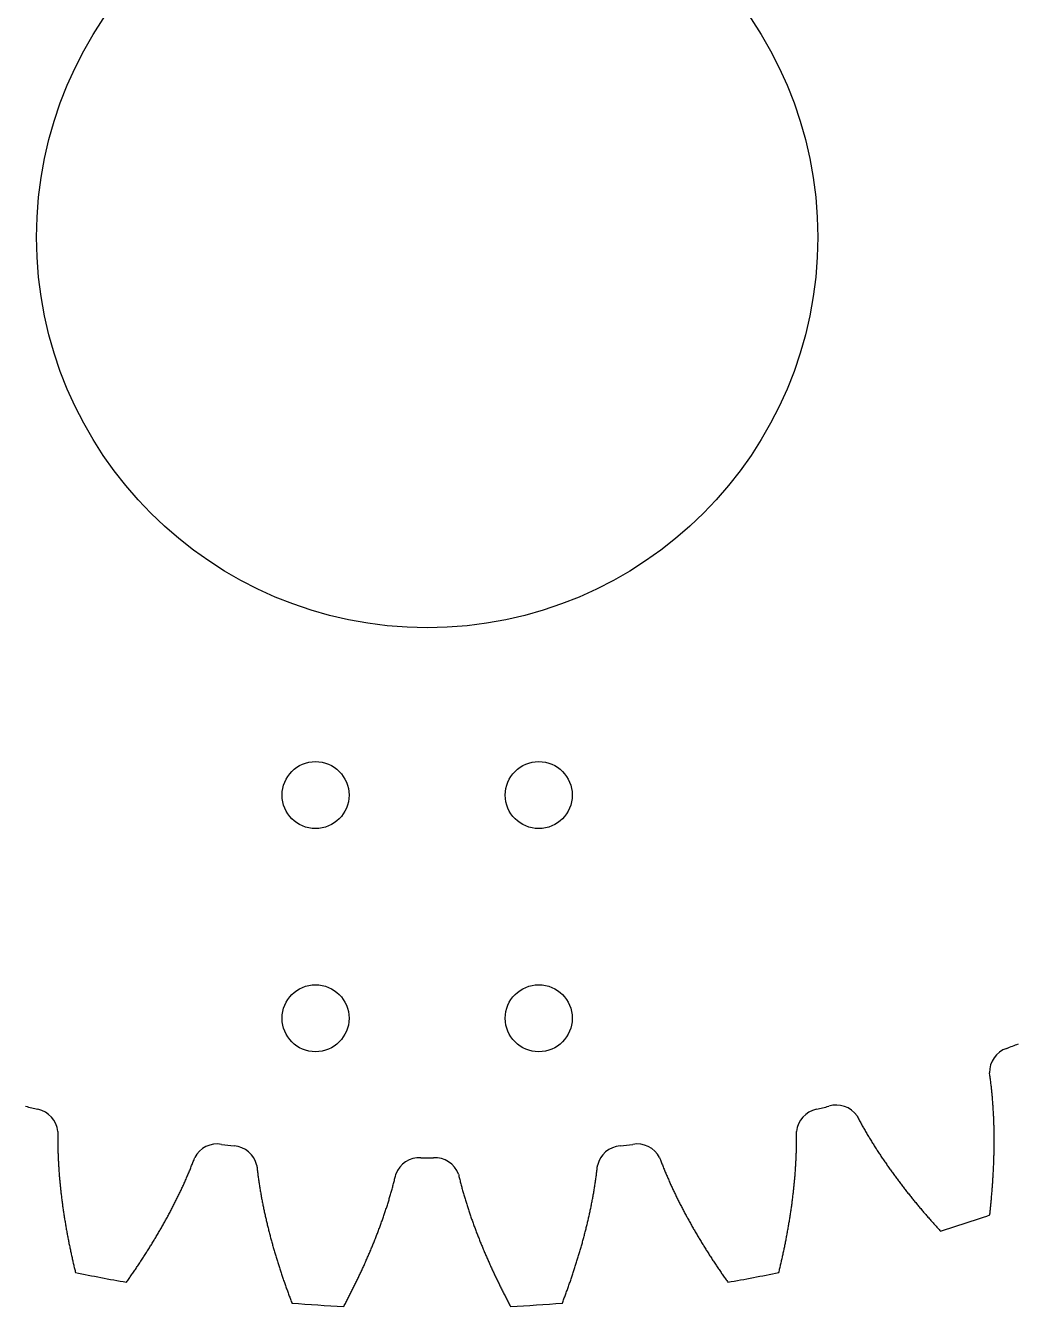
# Model space of a CAD drawing. Extents: x 72 to 228, y 22 to 178.
# Drawn here: x 132 to 176.5, y 22.1 to 79.5 of the extents above; entities that cross this region are included whole.
import ezdxf

# ---------------------------------------------------------------- set-up
doc = ezdxf.new("R2010")
doc.units = 0
doc.layers.get('0').update_dxf_attribs({"linetype": 'continuous'})

# ---------------------------------------------------------------- blocks, each defined once
blk = doc.blocks.new('CUT088')
at = {"color": 0}
for points in [[(175.207, 26.185), (175.212, 26.235), (175.218, 26.285), (175.223, 26.334), (175.229, 26.384), (175.234, 26.434), (175.239, 26.483), (175.245, 26.533), (175.25, 26.583), (175.255, 26.633), (175.26, 26.682), (175.265, 26.732), (175.27, 26.782), (175.274, 26.832), (175.279, 26.881), (175.284, 26.931), (175.288, 26.981), (175.292, 27.031), (175.297, 27.081), (175.301, 27.131), (175.305, 27.18), (175.309, 27.23), (175.313, 27.28), (175.317, 27.33), (175.321, 27.38), (175.325, 27.43), (175.329, 27.479), (175.332, 27.529), (175.336, 27.579), (175.339, 27.629), (175.343, 27.679), (175.346, 27.729), (175.349, 27.779), (175.352, 27.829), (175.355, 27.879), (175.358, 27.928), (175.361, 27.978), (175.364, 28.028), (175.367, 28.078), (175.369, 28.128), (175.372, 28.178), (175.374, 28.228), (175.376, 28.278), (175.379, 28.328), (175.381, 28.378), (175.383, 28.428), (175.385, 28.478), (175.387, 28.528), (175.389, 28.578), (175.39, 28.628), (175.392, 28.678), (175.393, 28.728), (175.395, 28.778), (175.396, 28.828), (175.398, 28.878), (175.399, 28.928), (175.4, 28.978), (175.401, 29.028), (175.402, 29.078), (175.403, 29.128), (175.403, 29.178), (175.404, 29.228), (175.404, 29.278), (175.405, 29.328), (175.405, 29.378), (175.405, 29.428), (175.405, 29.478), (175.405, 29.528), (175.405, 29.578), (175.405, 29.628), (175.405, 29.678), (175.405, 29.728), (175.404, 29.778), (175.404, 29.828), (175.403, 29.877), (175.402, 29.927), (175.401, 29.977), (175.4, 30.027), (175.399, 30.077), (175.398, 30.127), (175.397, 30.177), (175.395, 30.227), (175.394, 30.277), (175.392, 30.327), (175.391, 30.377), (175.389, 30.427), (175.387, 30.477), (175.385, 30.527), (175.383, 30.577), (175.38, 30.627), (175.378, 30.677), (175.375, 30.727), (175.373, 30.777), (175.37, 30.827), (175.367, 30.877), (175.364, 30.927), (175.361, 30.977), (175.358, 31.026), (175.355, 31.076), (175.351, 31.126), (175.348, 31.176), (175.344, 31.226), (175.34, 31.276), (175.336, 31.326), (175.332, 31.376), (175.328, 31.425), (175.324, 31.475), (175.319, 31.525), (175.315, 31.575), (175.31, 31.625), (175.305, 31.674), (175.3, 31.724), (175.295, 31.774), (175.29, 31.824), (175.285, 31.873), (175.279, 31.923), (175.273, 31.973), (175.268, 32.022), (175.262, 32.072), (175.256, 32.122), (175.249, 32.171), (175.243, 32.221), (175.236, 32.27), (175.23, 32.32), (175.223, 32.369), (175.216, 32.419), (175.209, 32.468), (175.201, 32.518), (175.196, 32.553)], [(169.261, 30.624), (169.284, 30.58), (169.307, 30.535), (169.33, 30.491), (169.354, 30.447), (169.377, 30.403), (169.401, 30.359), (169.425, 30.315), (169.449, 30.271), (169.473, 30.227), (169.497, 30.184), (169.522, 30.14), (169.546, 30.096), (169.571, 30.053), (169.596, 30.009), (169.621, 29.966), (169.646, 29.923), (169.671, 29.88), (169.696, 29.836), (169.721, 29.793), (169.747, 29.75), (169.772, 29.707), (169.798, 29.665), (169.824, 29.622), (169.85, 29.579), (169.876, 29.536), (169.902, 29.494), (169.928, 29.451), (169.955, 29.409), (169.981, 29.366), (170.008, 29.324), (170.035, 29.282), (170.061, 29.239), (170.088, 29.197), (170.115, 29.155), (170.142, 29.113), (170.169, 29.071), (170.197, 29.029), (170.224, 28.987), (170.251, 28.946), (170.279, 28.904), (170.307, 28.862), (170.334, 28.821), (170.362, 28.779), (170.39, 28.738), (170.418, 28.696), (170.446, 28.655), (170.474, 28.613), (170.503, 28.572), (170.531, 28.531), (170.56, 28.49), (170.588, 28.449), (170.617, 28.408), (170.645, 28.367), (170.674, 28.326), (170.703, 28.285), (170.732, 28.244), (170.761, 28.204), (170.79, 28.163), (170.819, 28.123), (170.849, 28.082), (170.878, 28.042), (170.907, 28.001), (170.937, 27.961), (170.967, 27.92), (170.996, 27.88), (171.026, 27.84), (171.056, 27.8), (171.086, 27.76), (171.116, 27.72), (171.146, 27.68), (171.176, 27.64), (171.206, 27.6), (171.236, 27.56), (171.267, 27.521), (171.297, 27.481), (171.328, 27.441), (171.358, 27.402), (171.389, 27.362), (171.42, 27.323), (171.45, 27.283), (171.481, 27.244), (171.512, 27.205), (171.543, 27.166), (171.574, 27.126), (171.605, 27.087), (171.637, 27.048), (171.668, 27.009), (171.699, 26.97), (171.731, 26.931), (171.762, 26.892), (171.794, 26.854), (171.825, 26.815), (171.857, 26.776), (171.889, 26.738), (171.92, 26.699), (171.952, 26.66), (171.984, 26.622), (172.016, 26.584), (172.048, 26.545), (172.08, 26.507), (172.113, 26.469), (172.145, 26.43), (172.177, 26.392), (172.21, 26.354), (172.242, 26.316), (172.274, 26.278), (172.307, 26.24), (172.34, 26.202), (172.372, 26.164), (172.405, 26.127), (172.438, 26.089), (172.471, 26.051), (172.504, 26.014), (172.537, 25.976), (172.57, 25.939), (172.603, 25.901), (172.636, 25.864), (172.669, 25.826), (172.703, 25.789), (172.736, 25.752), (172.769, 25.715), (172.803, 25.677), (172.836, 25.64), (172.87, 25.603), (172.903, 25.566), (172.937, 25.529), (172.971, 25.492), (172.995, 25.467)], [(133.456, 29.926), (133.455, 29.877), (133.454, 29.827), (133.453, 29.777), (133.452, 29.727), (133.452, 29.677), (133.451, 29.627), (133.451, 29.577), (133.451, 29.527), (133.451, 29.477), (133.451, 29.427), (133.452, 29.377), (133.452, 29.327), (133.453, 29.277), (133.454, 29.227), (133.455, 29.177), (133.456, 29.127), (133.457, 29.077), (133.458, 29.027), (133.46, 28.977), (133.461, 28.927), (133.463, 28.877), (133.465, 28.827), (133.467, 28.777), (133.469, 28.727), (133.471, 28.677), (133.474, 28.627), (133.476, 28.577), (133.479, 28.527), (133.482, 28.477), (133.485, 28.427), (133.488, 28.377), (133.491, 28.327), (133.494, 28.278), (133.497, 28.228), (133.501, 28.178), (133.504, 28.128), (133.508, 28.078), (133.512, 28.028), (133.516, 27.978), (133.52, 27.928), (133.524, 27.879), (133.528, 27.829), (133.533, 27.779), (133.537, 27.729), (133.542, 27.679), (133.546, 27.63), (133.551, 27.58), (133.556, 27.53), (133.561, 27.48), (133.566, 27.431), (133.571, 27.381), (133.577, 27.331), (133.582, 27.281), (133.588, 27.232), (133.593, 27.182), (133.599, 27.132), (133.605, 27.083), (133.611, 27.033), (133.617, 26.984), (133.623, 26.934), (133.629, 26.884), (133.636, 26.835), (133.642, 26.785), (133.649, 26.736), (133.655, 26.686), (133.662, 26.636), (133.669, 26.587), (133.676, 26.537), (133.683, 26.488), (133.69, 26.438), (133.697, 26.389), (133.704, 26.339), (133.711, 26.29), (133.719, 26.241), (133.726, 26.191), (133.734, 26.142), (133.742, 26.092), (133.75, 26.043), (133.758, 25.994), (133.766, 25.944), (133.774, 25.895), (133.782, 25.845), (133.79, 25.796), (133.798, 25.747), (133.807, 25.698), (133.815, 25.648), (133.824, 25.599), (133.833, 25.55), (133.841, 25.501), (133.85, 25.451), (133.859, 25.402), (133.868, 25.353), (133.877, 25.304), (133.887, 25.255), (133.896, 25.206), (133.905, 25.156), (133.915, 25.107), (133.924, 25.058), (133.934, 25.009), (133.944, 24.96), (133.953, 24.911), (133.963, 24.862), (133.973, 24.813), (133.983, 24.764), (133.993, 24.715), (134.004, 24.666), (134.014, 24.617), (134.024, 24.568), (134.035, 24.519), (134.045, 24.471), (134.056, 24.422), (134.066, 24.373), (134.077, 24.324), (134.088, 24.275), (134.099, 24.226), (134.11, 24.178), (134.121, 24.129), (134.132, 24.08), (134.143, 24.031), (134.154, 23.983), (134.166, 23.934), (134.177, 23.885), (134.189, 23.837), (134.2, 23.788), (134.212, 23.739), (134.223, 23.691), (134.235, 23.642), (134.244, 23.608)], [(165.756, 23.608), (165.768, 23.657), (165.78, 23.705), (165.792, 23.754), (165.803, 23.802), (165.815, 23.851), (165.826, 23.9), (165.838, 23.948), (165.849, 23.997), (165.86, 24.046), (165.872, 24.095), (165.883, 24.143), (165.894, 24.192), (165.905, 24.241), (165.915, 24.29), (165.926, 24.339), (165.937, 24.387), (165.948, 24.436), (165.958, 24.485), (165.969, 24.534), (165.979, 24.583), (165.989, 24.632), (166, 24.681), (166.01, 24.73), (166.02, 24.779), (166.03, 24.828), (166.04, 24.877), (166.05, 24.926), (166.059, 24.975), (166.069, 25.024), (166.079, 25.073), (166.088, 25.122), (166.097, 25.171), (166.107, 25.22), (166.116, 25.269), (166.125, 25.319), (166.134, 25.368), (166.143, 25.417), (166.152, 25.466), (166.161, 25.515), (166.17, 25.565), (166.179, 25.614), (166.187, 25.663), (166.196, 25.712), (166.204, 25.762), (166.212, 25.811), (166.221, 25.86), (166.229, 25.91), (166.237, 25.959), (166.245, 26.008), (166.253, 26.058), (166.26, 26.107), (166.268, 26.156), (166.276, 26.206), (166.283, 26.255), (166.291, 26.305), (166.298, 26.354), (166.305, 26.404), (166.312, 26.453), (166.32, 26.503), (166.326, 26.552), (166.333, 26.602), (166.34, 26.651), (166.347, 26.701), (166.353, 26.75), (166.36, 26.8), (166.366, 26.849), (166.373, 26.899), (166.379, 26.949), (166.385, 26.998), (166.391, 27.048), (166.397, 27.098), (166.403, 27.147), (166.408, 27.197), (166.414, 27.247), (166.419, 27.296), (166.425, 27.346), (166.43, 27.396), (166.435, 27.445), (166.44, 27.495), (166.445, 27.545), (166.45, 27.595), (166.455, 27.644), (166.46, 27.694), (166.464, 27.744), (166.469, 27.794), (166.473, 27.844), (166.477, 27.893), (166.481, 27.943), (166.485, 27.993), (166.489, 28.043), (166.493, 28.093), (166.497, 28.143), (166.5, 28.193), (166.504, 28.242), (166.507, 28.292), (166.51, 28.342), (166.513, 28.392), (166.516, 28.442), (166.519, 28.492), (166.522, 28.542), (166.524, 28.592), (166.527, 28.642), (166.529, 28.692), (166.532, 28.742), (166.534, 28.792), (166.536, 28.842), (166.537, 28.892), (166.539, 28.942), (166.541, 28.992), (166.542, 29.042), (166.544, 29.091), (166.545, 29.141), (166.546, 29.191), (166.547, 29.241), (166.547, 29.291), (166.548, 29.341), (166.548, 29.391), (166.549, 29.441), (166.549, 29.491), (166.549, 29.541), (166.549, 29.591), (166.549, 29.641), (166.548, 29.691), (166.548, 29.741), (166.547, 29.791), (166.546, 29.841), (166.545, 29.891), (166.544, 29.926)], [(165.756, 23.608), (165.768, 23.657), (165.78, 23.705), (165.792, 23.754), (165.803, 23.802), (165.815, 23.851), (165.826, 23.9), (165.838, 23.948), (165.849, 23.997), (165.86, 24.046), (165.872, 24.095), (165.883, 24.143), (165.894, 24.192), (165.905, 24.241), (165.915, 24.29), (165.926, 24.339), (165.937, 24.387), (165.948, 24.436), (165.958, 24.485), (165.969, 24.534), (165.979, 24.583), (165.989, 24.632), (166, 24.681), (166.01, 24.73), (166.02, 24.779), (166.03, 24.828), (166.04, 24.877), (166.05, 24.926), (166.059, 24.975), (166.069, 25.024), (166.079, 25.073), (166.088, 25.122), (166.097, 25.171), (166.107, 25.22), (166.116, 25.269), (166.125, 25.319), (166.134, 25.368), (166.143, 25.417), (166.152, 25.466), (166.161, 25.515), (166.17, 25.565), (166.179, 25.614), (166.187, 25.663), (166.196, 25.712), (166.204, 25.762), (166.212, 25.811), (166.221, 25.86), (166.229, 25.91), (166.237, 25.959), (166.245, 26.008), (166.253, 26.058), (166.26, 26.107), (166.268, 26.156), (166.276, 26.206), (166.283, 26.255), (166.291, 26.305), (166.298, 26.354), (166.305, 26.404), (166.312, 26.453), (166.32, 26.503), (166.326, 26.552), (166.333, 26.602), (166.34, 26.651), (166.347, 26.701), (166.353, 26.75), (166.36, 26.8), (166.366, 26.849), (166.373, 26.899), (166.379, 26.949), (166.385, 26.998), (166.391, 27.048), (166.397, 27.098), (166.403, 27.147), (166.408, 27.197), (166.414, 27.247), (166.419, 27.296), (166.425, 27.346), (166.43, 27.396), (166.435, 27.445), (166.44, 27.495), (166.445, 27.545), (166.45, 27.595), (166.455, 27.644), (166.46, 27.694), (166.464, 27.744), (166.469, 27.794), (166.473, 27.844), (166.477, 27.893), (166.481, 27.943), (166.485, 27.993), (166.489, 28.043), (166.493, 28.093), (166.497, 28.143), (166.5, 28.193), (166.504, 28.242), (166.507, 28.292), (166.51, 28.342), (166.513, 28.392), (166.516, 28.442), (166.519, 28.492), (166.522, 28.542), (166.524, 28.592), (166.527, 28.642), (166.529, 28.692), (166.532, 28.742), (166.534, 28.792), (166.536, 28.842), (166.537, 28.892), (166.539, 28.942), (166.541, 28.992), (166.542, 29.042), (166.544, 29.091), (166.545, 29.141), (166.546, 29.191), (166.547, 29.241), (166.547, 29.291), (166.548, 29.341), (166.548, 29.391), (166.549, 29.441), (166.549, 29.491), (166.549, 29.541), (166.549, 29.591), (166.549, 29.641), (166.548, 29.691), (166.548, 29.741), (166.547, 29.791), (166.546, 29.841), (166.545, 29.891), (166.544, 29.926)], [(136.528, 23.172), (136.557, 23.213), (136.586, 23.254), (136.615, 23.295), (136.643, 23.336), (136.672, 23.377), (136.701, 23.418), (136.729, 23.459), (136.758, 23.5), (136.786, 23.541), (136.814, 23.582), (136.843, 23.624), (136.871, 23.665), (136.899, 23.706), (136.927, 23.748), (136.955, 23.789), (136.983, 23.83), (137.011, 23.872), (137.039, 23.913), (137.066, 23.955), (137.094, 23.997), (137.122, 24.038), (137.149, 24.08), (137.177, 24.122), (137.204, 24.164), (137.231, 24.206), (137.259, 24.248), (137.286, 24.29), (137.313, 24.332), (137.34, 24.374), (137.367, 24.416), (137.394, 24.458), (137.421, 24.5), (137.447, 24.542), (137.474, 24.584), (137.501, 24.627), (137.527, 24.669), (137.554, 24.712), (137.58, 24.754), (137.607, 24.797), (137.633, 24.839), (137.659, 24.882), (137.685, 24.924), (137.711, 24.967), (137.737, 25.01), (137.763, 25.053), (137.789, 25.095), (137.815, 25.138), (137.84, 25.181), (137.866, 25.224), (137.891, 25.267), (137.917, 25.31), (137.942, 25.353), (137.967, 25.396), (137.993, 25.44), (138.018, 25.483), (138.043, 25.526), (138.068, 25.569), (138.093, 25.613), (138.117, 25.656), (138.142, 25.7), (138.167, 25.743), (138.191, 25.787), (138.216, 25.83), (138.24, 25.874), (138.264, 25.918), (138.288, 25.962), (138.313, 26.005), (138.337, 26.049), (138.361, 26.093), (138.384, 26.137), (138.408, 26.181), (138.432, 26.225), (138.455, 26.269), (138.479, 26.313), (138.502, 26.357), (138.526, 26.402), (138.549, 26.446), (138.572, 26.49), (138.595, 26.535), (138.618, 26.579), (138.641, 26.624), (138.664, 26.668), (138.686, 26.713), (138.709, 26.757), (138.731, 26.802), (138.754, 26.847), (138.776, 26.891), (138.798, 26.936), (138.82, 26.981), (138.842, 27.026), (138.864, 27.071), (138.886, 27.116), (138.908, 27.161), (138.929, 27.206), (138.951, 27.251), (138.972, 27.296), (138.993, 27.342), (139.014, 27.387), (139.035, 27.432), (139.056, 27.478), (139.077, 27.523), (139.098, 27.569), (139.118, 27.614), (139.139, 27.66), (139.159, 27.706), (139.179, 27.751), (139.199, 27.797), (139.219, 27.843), (139.239, 27.889), (139.259, 27.935), (139.279, 27.981), (139.298, 28.027), (139.317, 28.073), (139.337, 28.119), (139.356, 28.165), (139.375, 28.212), (139.394, 28.258), (139.412, 28.304), (139.431, 28.351), (139.449, 28.397), (139.468, 28.444), (139.486, 28.49), (139.504, 28.537), (139.522, 28.584), (139.539, 28.63), (139.557, 28.677), (139.574, 28.724), (139.586, 28.757)], [(160.414, 28.757), (160.431, 28.71), (160.448, 28.663), (160.466, 28.616), (160.484, 28.57), (160.502, 28.523), (160.52, 28.476), (160.538, 28.43), (160.556, 28.383), (160.575, 28.337), (160.593, 28.29), (160.612, 28.244), (160.631, 28.198), (160.65, 28.152), (160.669, 28.105), (160.688, 28.059), (160.708, 28.013), (160.727, 27.967), (160.747, 27.921), (160.767, 27.875), (160.787, 27.829), (160.807, 27.784), (160.827, 27.738), (160.847, 27.692), (160.867, 27.646), (160.888, 27.601), (160.908, 27.555), (160.929, 27.51), (160.95, 27.464), (160.971, 27.419), (160.992, 27.374), (161.013, 27.328), (161.034, 27.283), (161.056, 27.238), (161.077, 27.193), (161.099, 27.148), (161.121, 27.103), (161.142, 27.058), (161.164, 27.013), (161.186, 26.968), (161.208, 26.923), (161.231, 26.878), (161.253, 26.833), (161.275, 26.789), (161.298, 26.744), (161.32, 26.699), (161.343, 26.655), (161.366, 26.61), (161.389, 26.566), (161.412, 26.521), (161.435, 26.477), (161.458, 26.433), (161.481, 26.388), (161.505, 26.344), (161.528, 26.3), (161.552, 26.256), (161.575, 26.212), (161.599, 26.168), (161.623, 26.124), (161.647, 26.08), (161.671, 26.036), (161.695, 25.992), (161.719, 25.948), (161.743, 25.905), (161.767, 25.861), (161.792, 25.817), (161.816, 25.774), (161.841, 25.73), (161.865, 25.687), (161.89, 25.643), (161.915, 25.6), (161.94, 25.557), (161.965, 25.513), (161.99, 25.47), (162.015, 25.427), (162.04, 25.384), (162.065, 25.34), (162.091, 25.297), (162.116, 25.254), (162.142, 25.211), (162.167, 25.168), (162.193, 25.125), (162.219, 25.083), (162.245, 25.04), (162.271, 24.997), (162.297, 24.954), (162.323, 24.912), (162.349, 24.869), (162.375, 24.826), (162.401, 24.784), (162.428, 24.741), (162.454, 24.699), (162.481, 24.657), (162.507, 24.614), (162.534, 24.572), (162.56, 24.53), (162.587, 24.487), (162.614, 24.445), (162.641, 24.403), (162.668, 24.361), (162.695, 24.319), (162.722, 24.277), (162.75, 24.235), (162.777, 24.193), (162.804, 24.151), (162.832, 24.109), (162.859, 24.068), (162.887, 24.026), (162.914, 23.984), (162.942, 23.943), (162.97, 23.901), (162.997, 23.86), (163.025, 23.818), (163.053, 23.777), (163.081, 23.735), (163.109, 23.694), (163.138, 23.653), (163.166, 23.611), (163.194, 23.57), (163.222, 23.529), (163.251, 23.488), (163.279, 23.447), (163.308, 23.406), (163.336, 23.364), (163.365, 23.324), (163.394, 23.283), (163.423, 23.242), (163.452, 23.201), (163.472, 23.172)], [(142.369, 28.406), (142.374, 28.356), (142.379, 28.306), (142.385, 28.256), (142.39, 28.207), (142.396, 28.157), (142.402, 28.107), (142.408, 28.058), (142.414, 28.008), (142.42, 27.959), (142.427, 27.909), (142.434, 27.859), (142.44, 27.81), (142.447, 27.76), (142.454, 27.711), (142.462, 27.661), (142.469, 27.612), (142.476, 27.562), (142.484, 27.513), (142.492, 27.464), (142.5, 27.414), (142.508, 27.365), (142.516, 27.316), (142.524, 27.266), (142.532, 27.217), (142.541, 27.168), (142.549, 27.118), (142.558, 27.069), (142.567, 27.02), (142.576, 26.971), (142.585, 26.922), (142.594, 26.873), (142.604, 26.823), (142.613, 26.774), (142.623, 26.725), (142.633, 26.676), (142.642, 26.627), (142.652, 26.578), (142.662, 26.529), (142.672, 26.48), (142.683, 26.431), (142.693, 26.382), (142.704, 26.333), (142.714, 26.285), (142.725, 26.236), (142.736, 26.187), (142.747, 26.138), (142.758, 26.089), (142.769, 26.041), (142.78, 25.992), (142.791, 25.943), (142.803, 25.894), (142.814, 25.846), (142.826, 25.797), (142.837, 25.749), (142.849, 25.7), (142.861, 25.651), (142.873, 25.603), (142.885, 25.554), (142.897, 25.506), (142.91, 25.457), (142.922, 25.409), (142.935, 25.361), (142.947, 25.312), (142.96, 25.264), (142.973, 25.216), (142.986, 25.167), (142.999, 25.119), (143.012, 25.071), (143.025, 25.022), (143.038, 24.974), (143.051, 24.926), (143.065, 24.878), (143.078, 24.83), (143.092, 24.782), (143.106, 24.733), (143.119, 24.685), (143.133, 24.637), (143.147, 24.589), (143.161, 24.541), (143.175, 24.493), (143.189, 24.445), (143.204, 24.398), (143.218, 24.35), (143.233, 24.302), (143.247, 24.254), (143.262, 24.206), (143.276, 24.158), (143.291, 24.111), (143.306, 24.063), (143.321, 24.015), (143.336, 23.967), (143.351, 23.92), (143.367, 23.872), (143.382, 23.825), (143.397, 23.777), (143.413, 23.729), (143.428, 23.682), (143.444, 23.634), (143.459, 23.587), (143.475, 23.539), (143.491, 23.492), (143.507, 23.445), (143.523, 23.397), (143.539, 23.35), (143.555, 23.303), (143.571, 23.255), (143.588, 23.208), (143.604, 23.161), (143.621, 23.114), (143.637, 23.066), (143.654, 23.019), (143.67, 22.972), (143.687, 22.925), (143.704, 22.878), (143.721, 22.831), (143.738, 22.784), (143.755, 22.737), (143.772, 22.69), (143.789, 22.643), (143.807, 22.596), (143.824, 22.549), (143.842, 22.502), (143.859, 22.455), (143.877, 22.409), (143.894, 22.362), (143.912, 22.315), (143.93, 22.268), (143.942, 22.236)], [(156.058, 22.236), (156.076, 22.282), (156.093, 22.329), (156.111, 22.376), (156.129, 22.423), (156.146, 22.469), (156.164, 22.516), (156.181, 22.563), (156.198, 22.61), (156.216, 22.657), (156.233, 22.704), (156.25, 22.751), (156.267, 22.798), (156.284, 22.845), (156.301, 22.892), (156.318, 22.939), (156.334, 22.986), (156.351, 23.033), (156.368, 23.081), (156.384, 23.128), (156.401, 23.175), (156.417, 23.222), (156.433, 23.269), (156.45, 23.317), (156.466, 23.364), (156.482, 23.411), (156.498, 23.459), (156.514, 23.506), (156.529, 23.554), (156.545, 23.601), (156.561, 23.649), (156.576, 23.696), (156.592, 23.744), (156.607, 23.791), (156.623, 23.839), (156.638, 23.886), (156.653, 23.934), (156.668, 23.982), (156.683, 24.029), (156.698, 24.077), (156.713, 24.125), (156.728, 24.173), (156.743, 24.22), (156.757, 24.268), (156.772, 24.316), (156.786, 24.364), (156.801, 24.412), (156.815, 24.46), (156.829, 24.508), (156.843, 24.556), (156.857, 24.604), (156.871, 24.652), (156.885, 24.7), (156.899, 24.748), (156.912, 24.796), (156.926, 24.844), (156.939, 24.892), (156.953, 24.94), (156.966, 24.989), (156.979, 25.037), (156.992, 25.085), (157.005, 25.133), (157.018, 25.182), (157.031, 25.23), (157.044, 25.278), (157.056, 25.327), (157.069, 25.375), (157.082, 25.423), (157.094, 25.472), (157.106, 25.52), (157.118, 25.569), (157.13, 25.617), (157.142, 25.666), (157.154, 25.714), (157.166, 25.763), (157.178, 25.812), (157.189, 25.86), (157.201, 25.909), (157.212, 25.958), (157.224, 26.006), (157.235, 26.055), (157.246, 26.104), (157.257, 26.153), (157.268, 26.201), (157.278, 26.25), (157.289, 26.299), (157.3, 26.348), (157.31, 26.397), (157.32, 26.446), (157.331, 26.495), (157.341, 26.544), (157.351, 26.593), (157.361, 26.642), (157.37, 26.691), (157.38, 26.74), (157.39, 26.789), (157.399, 26.838), (157.408, 26.887), (157.417, 26.936), (157.427, 26.985), (157.436, 27.035), (157.444, 27.084), (157.453, 27.133), (157.462, 27.182), (157.47, 27.232), (157.479, 27.281), (157.487, 27.33), (157.495, 27.38), (157.503, 27.429), (157.511, 27.478), (157.518, 27.528), (157.526, 27.577), (157.533, 27.627), (157.541, 27.676), (157.548, 27.726), (157.555, 27.775), (157.562, 27.825), (157.568, 27.874), (157.575, 27.924), (157.581, 27.973), (157.588, 28.023), (157.594, 28.073), (157.6, 28.122), (157.606, 28.172), (157.611, 28.221), (157.617, 28.271), (157.622, 28.321), (157.627, 28.371), (157.631, 28.406)], [(146.264, 22.09), (146.287, 22.134), (146.311, 22.178), (146.334, 22.222), (146.357, 22.266), (146.381, 22.31), (146.404, 22.355), (146.427, 22.399), (146.45, 22.443), (146.473, 22.488), (146.496, 22.532), (146.519, 22.577), (146.542, 22.621), (146.564, 22.666), (146.587, 22.71), (146.61, 22.755), (146.632, 22.8), (146.655, 22.844), (146.677, 22.889), (146.699, 22.934), (146.722, 22.978), (146.744, 23.023), (146.766, 23.068), (146.788, 23.113), (146.81, 23.158), (146.832, 23.203), (146.853, 23.248), (146.875, 23.293), (146.897, 23.338), (146.918, 23.383), (146.94, 23.428), (146.961, 23.474), (146.983, 23.519), (147.004, 23.564), (147.025, 23.609), (147.046, 23.655), (147.067, 23.7), (147.088, 23.745), (147.109, 23.791), (147.13, 23.836), (147.151, 23.882), (147.171, 23.927), (147.192, 23.973), (147.212, 24.018), (147.233, 24.064), (147.253, 24.11), (147.273, 24.156), (147.293, 24.201), (147.313, 24.247), (147.333, 24.293), (147.353, 24.339), (147.373, 24.385), (147.393, 24.431), (147.413, 24.477), (147.432, 24.523), (147.452, 24.569), (147.471, 24.615), (147.49, 24.661), (147.51, 24.707), (147.529, 24.753), (147.548, 24.799), (147.567, 24.846), (147.586, 24.892), (147.604, 24.938), (147.623, 24.985), (147.642, 25.031), (147.66, 25.077), (147.679, 25.124), (147.697, 25.17), (147.715, 25.217), (147.734, 25.264), (147.752, 25.31), (147.77, 25.357), (147.787, 25.404), (147.805, 25.45), (147.823, 25.497), (147.84, 25.544), (147.858, 25.591), (147.875, 25.638), (147.893, 25.685), (147.91, 25.731), (147.927, 25.778), (147.944, 25.825), (147.961, 25.873), (147.978, 25.92), (147.994, 25.967), (148.011, 26.014), (148.027, 26.061), (148.044, 26.108), (148.06, 26.156), (148.076, 26.203), (148.092, 26.25), (148.108, 26.298), (148.124, 26.345), (148.14, 26.393), (148.156, 26.44), (148.171, 26.488), (148.186, 26.535), (148.202, 26.583), (148.217, 26.63), (148.232, 26.678), (148.247, 26.726), (148.262, 26.774), (148.276, 26.821), (148.291, 26.869), (148.305, 26.917), (148.32, 26.965), (148.334, 27.013), (148.348, 27.061), (148.362, 27.109), (148.376, 27.157), (148.39, 27.205), (148.403, 27.253), (148.417, 27.301), (148.43, 27.349), (148.443, 27.398), (148.456, 27.446), (148.469, 27.494), (148.482, 27.543), (148.494, 27.591), (148.507, 27.639), (148.519, 27.688), (148.531, 27.736), (148.543, 27.785), (148.555, 27.834), (148.567, 27.882), (148.578, 27.931), (148.59, 27.979), (148.598, 28.014)], [(151.402, 28.014), (151.414, 27.965), (151.425, 27.916), (151.437, 27.868), (151.448, 27.819), (151.46, 27.77), (151.472, 27.722), (151.485, 27.673), (151.497, 27.625), (151.509, 27.577), (151.522, 27.528), (151.535, 27.48), (151.548, 27.432), (151.561, 27.383), (151.574, 27.335), (151.587, 27.287), (151.601, 27.239), (151.615, 27.191), (151.628, 27.143), (151.642, 27.095), (151.656, 27.047), (151.67, 26.999), (151.685, 26.951), (151.699, 26.903), (151.713, 26.855), (151.728, 26.807), (151.743, 26.759), (151.758, 26.712), (151.773, 26.664), (151.788, 26.616), (151.803, 26.569), (151.818, 26.521), (151.834, 26.473), (151.849, 26.426), (151.865, 26.378), (151.881, 26.331), (151.896, 26.284), (151.912, 26.236), (151.929, 26.189), (151.945, 26.142), (151.961, 26.094), (151.977, 26.047), (151.994, 26), (152.011, 25.953), (152.027, 25.906), (152.044, 25.858), (152.061, 25.811), (152.078, 25.764), (152.095, 25.717), (152.112, 25.671), (152.13, 25.624), (152.147, 25.577), (152.165, 25.53), (152.182, 25.483), (152.2, 25.436), (152.218, 25.39), (152.236, 25.343), (152.254, 25.296), (152.272, 25.25), (152.29, 25.203), (152.308, 25.157), (152.327, 25.11), (152.345, 25.064), (152.364, 25.017), (152.382, 24.971), (152.401, 24.924), (152.42, 24.878), (152.439, 24.832), (152.458, 24.786), (152.477, 24.739), (152.496, 24.693), (152.515, 24.647), (152.535, 24.601), (152.554, 24.555), (152.574, 24.509), (152.593, 24.463), (152.613, 24.417), (152.633, 24.371), (152.653, 24.325), (152.673, 24.279), (152.693, 24.233), (152.713, 24.188), (152.733, 24.142), (152.753, 24.096), (152.773, 24.051), (152.794, 24.005), (152.814, 23.959), (152.835, 23.914), (152.856, 23.868), (152.876, 23.823), (152.897, 23.777), (152.918, 23.732), (152.939, 23.686), (152.96, 23.641), (152.981, 23.596), (153.003, 23.55), (153.024, 23.505), (153.045, 23.46), (153.067, 23.415), (153.088, 23.37), (153.11, 23.325), (153.131, 23.28), (153.153, 23.235), (153.175, 23.19), (153.197, 23.145), (153.219, 23.1), (153.241, 23.055), (153.263, 23.01), (153.285, 22.965), (153.307, 22.92), (153.33, 22.876), (153.352, 22.831), (153.375, 22.786), (153.397, 22.742), (153.42, 22.697), (153.442, 22.652), (153.465, 22.608), (153.488, 22.563), (153.511, 22.519), (153.534, 22.475), (153.557, 22.43), (153.58, 22.386), (153.603, 22.342), (153.626, 22.297), (153.65, 22.253), (153.673, 22.209), (153.696, 22.165), (153.72, 22.121), (153.736, 22.09)]]:
    blk.add_lwpolyline(points, dxfattribs=at)
for centre, radius in [((150, 70), 17.5), ((145, 45), 1.5), ((155, 45), 1.5), ((145, 35), 1.5), ((155, 35), 1.5)]:
    blk.add_circle(centre, radius, dxfattribs=at)
for centre, radius, start, end in [((176.321, 32.582), 1.125, 108.27174, -178.47756), ((150, 100), 71.25, -68.62547, -68.17453), ((150, 100), 71.25, -104.62547, -104.17453), ((150, 100), 71.25, -75.82547, -75.37453), ((168.333, 29.987), 1.125, 34.47784, 107.72828), ((132.337, 29.815), 1.125, 5.67784, 78.92828), ((167.663, 29.815), 1.125, 101.07174, 174.32244), ((140.586, 28.241), 1.125, 79.47174, 152.72244), ((150, 100), 71.25, -97.42547, -96.97453), ((141.272, 28.155), 1.125, 12.87784, 86.12828), ((158.728, 28.155), 1.125, 93.87174, 167.12244), ((150, 100), 71.25, -83.02547, -82.57453), ((159.414, 28.241), 1.125, 27.27784, 100.52828), ((149.654, 27.627), 1.125, 86.67174, 159.92244), ((150, 100), 71.25, -90.22547, -89.77453), ((150.346, 27.627), 1.125, 20.07784, 93.32828), ((150, 100), 78, -72.85426, -71.14574), ((150, 100), 78, -101.65426, -99.94574), ((150, 100), 78, -80.05426, -78.34574), ((150, 100), 78, -94.45426, -92.74574), ((150, 100), 78, -87.25426, -85.54574)]:
    blk.add_arc(centre, radius, start, end, dxfattribs=at)

msp = doc.modelspace()

# ---------------------------------------------------------------- block references
at = {"color": 0}
msp.add_blockref('CUT088', (0, 0), dxfattribs=at)

doc.saveas('drawing.dxf')
